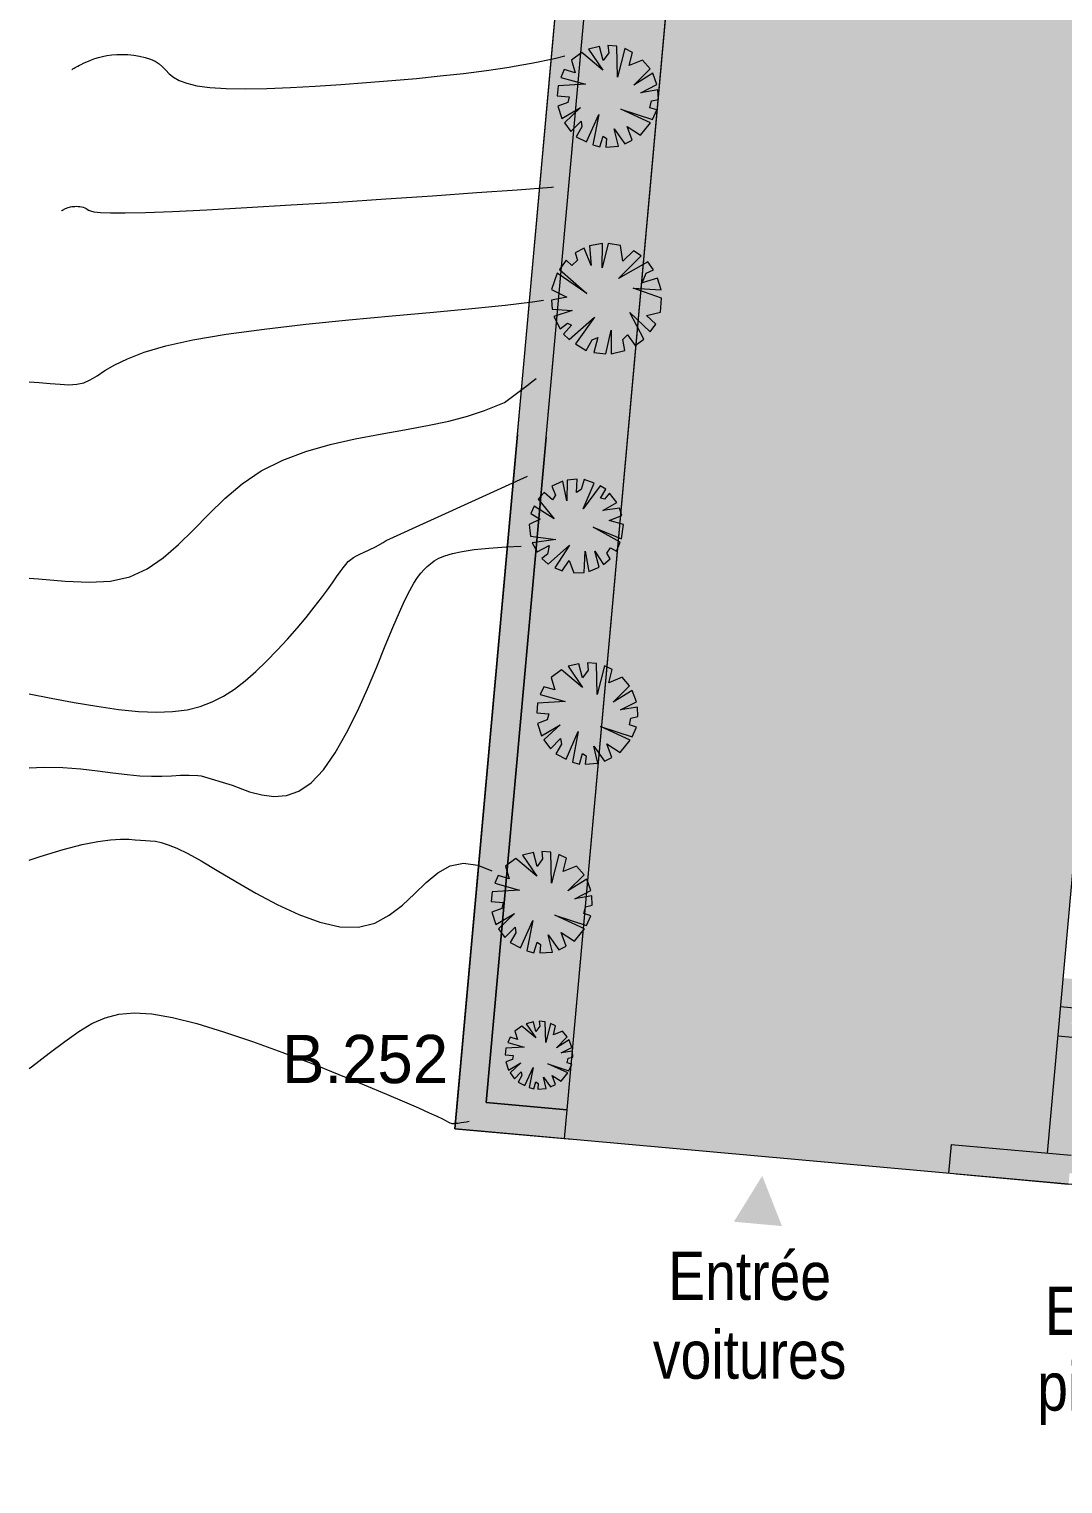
# Model space of a CAD drawing. Header units: centimetres. Extents: x -4381 to 5639, y -3920 to 4826.
# Drawn here: x 166.13 to 171.48, y 55.43 to 62.97 of the extents above; entities that cross this region are included whole.
import ezdxf
from ezdxf.xclip import XClip

# ---------------------------------------------------------------- set-up
doc = ezdxf.new("R2010")
doc.units = ezdxf.units.CM
doc.header["$MEASUREMENT"] = 0
doc.header["$XCLIPFRAME"] = 0
for name, color, linetype, lineweight in [('0- COURBES DE NIVEAU_Pen_No__2', 8, 'Continuous', 5), ('0- SITE_Pen_No__1', 7, 'Continuous', 5), ('00- Texts and Fills_Pen_No__1', 7, 'Continuous', 5), ('00-TREES_Pen_No__1', 7, 'Continuous', 5), ('0_Pen_No__1', 7, 'Continuous', 5), ('Dalles_Pen_No__1', 7, 'Continuous', 5), ('Dalles_Pen_No__101', 252, 'Continuous', 5), ('Mur de clôture_Pen_No__1', 7, 'Continuous', 5), ('Mur de clôture_Pen_No__7', 7, 'Continuous', 5), ('Structural - Combined_Pen_No__1', 7, 'Continuous', 5), ('Structural - Combined_Pen_No__101', 252, 'Continuous', 5)]:
    doc.layers.add(name, color=color, linetype=linetype, lineweight=lineweight)
for name, color, linetype, lineweight, true_color in [('00-TREES_Pen_No__169', 7, 'Continuous', 5, 0x68b353), ('00-TREES_Pen_No__183', 7, 'Continuous', 5, 0xcaedab), ('00-TREES_Pen_No__184', 7, 'Continuous', 5, 0xc5d295), ('00-TREES_Pen_No__185', 7, 'Continuous', 5, 0xbce39b), ('0_Pen_No__58', 7, 'Continuous', 5, 0xdf0000), ('Dalles_Pen_No__181', 7, 'Continuous', 5, 0xddeaa8), ('Mur de clôture_Pen_No__102', 7, 'Continuous', 5, 0xcccccc), ('RECULS_Pen_No__58', 7, 'Continuous', 5, 0xdf0000), ('Structural - Combined_Pen_No__102', 7, 'Continuous', 5, 0xcccccc)]:
    doc.layers.add(name, color=color, linetype=linetype, lineweight=lineweight, true_color=true_color)
doc.layers.add('Drawing & Figure', color=7, linetype='Continuous')
doc.styles.add('GENERATED_STYLE_2', font='')
doc.styles.get('GENERATED_STYLE_2').set_extended_font_data('Arial Narrow Occidental')

# ---------------------------------------------------------------- blocks, each defined once
blk = doc.blocks.new('Drawing_13_13', base_point=(-54.8524, -87.0921))
at = {"layer": '00-TREES_Pen_No__169', "linetype": 'Continuous', "lineweight": 0, "ltscale": 5, "true_color": 0xd8ebd3}
blk.add_hatch(color=254, dxfattribs=at).paths.add_polyline_path([(169.0671, 59.6811), (169.0201, 59.6856), (169.024, 59.6476), (168.9948, 59.6071), (168.9758, 59.6805), (168.9197, 59.6668), (168.9944, 59.5573), (168.885, 59.6483), (168.8312, 59.6097), (168.8507, 59.5443), (168.7939, 59.5614), (168.7753, 59.5203), (168.9041, 59.4847), (168.7618, 59.4765), (168.7569, 59.4256), (168.8189, 59.4203), (168.8118, 59.3893), (168.7612, 59.3704), (168.7811, 59.307), (168.878, 59.3643), (168.7944, 59.2853), (168.8283, 59.2395), (168.8807, 59.2931), (168.8855, 59.2638), (168.8557, 59.2129), (168.9087, 59.1861), (168.9723, 59.3283), (168.9427, 59.1704), (168.9781, 59.1602), (168.995, 59.2158), (169.0127, 59.2031), (169.0085, 59.1595), (169.0744, 59.1643), (169.0532, 59.253), (169.1081, 59.1761), (169.1463, 59.1943), (169.1203, 59.265), (169.1896, 59.2212), (169.2416, 59.2844), (169.0866, 59.3556), (169.2512, 59.302), (169.2736, 59.3519), (169.238, 59.3633), (169.2453, 59.3988), (169.2814, 59.4065), (169.2788, 59.4551), (169.1904, 59.4408), (169.2742, 59.4832), (169.2522, 59.5419), (169.1537, 59.4807), (169.2385, 59.5649), (169.1999, 59.6098), (169.1309, 59.5816), (169.1472, 59.65), (169.1074, 59.6691), (169.0703, 59.5209)])
at = {"layer": '00-TREES_Pen_No__183', "linetype": 'Continuous', "lineweight": 0, "ltscale": 5, "true_color": 0xd8eaa8}
for points in [[(169.1729, 62.8789), (169.126, 62.8833), (169.1298, 62.8454), (169.1007, 62.8049), (169.0816, 62.8783), (169.0255, 62.8645), (169.1002, 62.755), (168.9908, 62.8461), (168.937, 62.8075), (168.9565, 62.742), (168.8997, 62.7591), (168.8811, 62.7181), (169.0099, 62.6824), (168.8676, 62.6743), (168.8627, 62.6233), (168.9247, 62.6181), (168.9176, 62.5871), (168.867, 62.5682), (168.8869, 62.5048), (168.9838, 62.5621), (168.9002, 62.483), (168.9342, 62.4372), (168.9865, 62.4909), (168.9913, 62.4615), (168.9615, 62.4107), (169.0145, 62.3839), (169.0782, 62.5261), (169.0485, 62.3682), (169.084, 62.358), (169.1009, 62.4136), (169.1185, 62.4009), (169.1143, 62.3573), (169.1802, 62.362), (169.159, 62.4507), (169.2139, 62.3739), (169.2521, 62.3921), (169.2261, 62.4628), (169.2954, 62.4189), (169.3474, 62.4822), (169.1924, 62.5534), (169.357, 62.4998), (169.3794, 62.5496), (169.3438, 62.561), (169.3511, 62.5966), (169.3872, 62.6042), (169.3846, 62.6529), (169.2962, 62.6385), (169.38, 62.6809), (169.358, 62.7396), (169.2595, 62.6785), (169.3444, 62.7626), (169.3058, 62.8076), (169.2367, 62.7793), (169.253, 62.8478), (169.2133, 62.8669), (169.1762, 62.7186)], [(168.8308, 58.7034), (168.7839, 58.7078), (168.7877, 58.6699), (168.7585, 58.6294), (168.7395, 58.7028), (168.6834, 58.689), (168.7581, 58.5795), (168.6487, 58.6706), (168.5949, 58.632), (168.6144, 58.5665), (168.5576, 58.5836), (168.539, 58.5426), (168.6678, 58.5069), (168.5255, 58.4988), (168.5206, 58.4478), (168.5826, 58.4426), (168.5755, 58.4116), (168.5249, 58.3927), (168.5448, 58.3293), (168.6417, 58.3866), (168.5581, 58.3075), (168.5921, 58.2617), (168.6444, 58.3154), (168.6492, 58.286), (168.6194, 58.2352), (168.6724, 58.2084), (168.736, 58.3506), (168.7064, 58.1927), (168.7419, 58.1825), (168.7588, 58.2381), (168.7764, 58.2254), (168.7722, 58.1818), (168.8381, 58.1865), (168.8169, 58.2752), (168.8718, 58.1984), (168.91, 58.2166), (168.884, 58.2873), (168.9533, 58.2434), (169.0053, 58.3067), (168.8503, 58.3779), (169.0149, 58.3243), (169.0373, 58.3741), (169.0017, 58.3855), (169.009, 58.4211), (169.0451, 58.4287), (169.0425, 58.4774), (168.9541, 58.463), (169.0379, 58.5054), (169.0159, 58.5641), (168.9174, 58.503), (169.0022, 58.5871), (168.9636, 58.6321), (168.8946, 58.6038), (168.9109, 58.6723), (168.8712, 58.6914), (168.8341, 58.5431)]]:
    blk.add_hatch(color=61, dxfattribs=at).paths.add_polyline_path(points)
at = {"layer": '00-TREES_Pen_No__183', "linetype": 'Continuous', "lineweight": 0, "ltscale": 5, "true_color": 0xceecaa}
blk.add_hatch(color=71, dxfattribs=at).paths.add_polyline_path([(168.7965, 60.3471, 1), (169.2437, 60.4859, 1)])
at = {"layer": '00-TREES_Pen_No__184', "linetype": 'Continuous', "lineweight": 0, "ltscale": 5, "true_color": 0xbede99}
blk.add_hatch(color=71, dxfattribs=at).paths.add_polyline_path([(168.8011, 57.8246), (168.7698, 57.8276), (168.7724, 57.8022), (168.7529, 57.7752), (168.7402, 57.8242), (168.7028, 57.815), (168.7526, 57.742), (168.6796, 57.8027), (168.6437, 57.777), (168.6567, 57.7333), (168.6188, 57.7447), (168.6064, 57.7173), (168.6924, 57.6935), (168.5974, 57.6881), (168.5941, 57.6541), (168.6355, 57.6506), (168.6308, 57.6299), (168.597, 57.6173), (168.6103, 57.575), (168.675, 57.6132), (168.6192, 57.5605), (168.6418, 57.5299), (168.6768, 57.5657), (168.6799, 57.5461), (168.6601, 57.5122), (168.6954, 57.4943), (168.7379, 57.5892), (168.7181, 57.4839), (168.7418, 57.477), (168.7531, 57.5141), (168.7648, 57.5057), (168.762, 57.4766), (168.806, 57.4797), (168.7918, 57.5389), (168.8285, 57.4877), (168.854, 57.4998), (168.8366, 57.547), (168.8829, 57.5177), (168.9176, 57.5599), (168.8141, 57.6074), (168.924, 57.5716), (168.9389, 57.6049), (168.9151, 57.6125), (168.92, 57.6362), (168.9441, 57.6413), (168.9424, 57.6738), (168.8834, 57.6642), (168.9393, 57.6925), (168.9246, 57.7317), (168.8589, 57.6909), (168.9155, 57.747), (168.8898, 57.777), (168.8437, 57.7582), (168.8546, 57.8038), (168.8281, 57.8166), (168.8033, 57.7177)])
at = {"layer": '00-TREES_Pen_No__185', "linetype": 'Continuous', "lineweight": 0, "ltscale": 5, "true_color": 0xcce9b3}
blk.add_hatch(color=254, dxfattribs=at).paths.add_polyline_path([(169.3194, 61.5846, 1), (168.7704, 61.5314, 1)])
at = {"layer": '0_Pen_No__58', "linetype": 'Continuous', "ltscale": 5}
blk.add_hatch(color=256, dxfattribs=at).paths.add_polyline_path([(169.9258, 57.027), (169.7788, 56.7893), (170.0278, 56.7668)])
at = {"layer": 'Dalles_Pen_No__101', "linetype": 'Continuous', "lineweight": 0, "ltscale": 5, "true_color": 0x262626}
for points in [[(168.4957, 57.4071), (168.505, 57.4062), (169.501, 63.893), (169.0842, 63.9306)], [(169.501, 63.893), (168.505, 57.4062), (168.9125, 57.3695)], [(171.4024, 57.1449), (171.5268, 57.1336), (171.5185, 57.0415), (172.2655, 56.9741), (172.2738, 57.0662), (172.3983, 57.055), (172.4508, 57.6366), (172.1415, 57.6645), (172.1498, 57.7566), (171.5288, 57.8126), (171.5685, 58.0441), (171.4842, 58.0517)]]:
    blk.add_hatch(color=250, dxfattribs=at).paths.add_polyline_path(points)
at = {"layer": 'Dalles_Pen_No__181', "linetype": 'Continuous', "lineweight": 0, "ltscale": 5, "true_color": 0x6e7554}
blk.add_hatch(color=67, dxfattribs=at).paths.add_polyline_path([(169.2963, 66.2815), (168.4957, 57.4071), (168.9125, 57.3695), (169.7131, 66.2439)])
at = {"layer": 'Mur de clôture_Pen_No__102', "linetype": 'Continuous', "lineweight": 0, "ltscale": 5, "true_color": 0x666666}
for points in [[(169.0842, 63.9306), (168.9348, 63.9441), (168.6572, 60.8671), (168.8066, 60.8536)], [(168.3463, 57.4206), (168.8066, 60.8536), (168.6572, 60.8671)], [(168.8066, 60.8536), (168.3463, 57.4206), (168.4957, 57.4071)], [(168.3328, 57.2712), (168.899, 57.2201), (168.9125, 57.3695), (168.3463, 57.4206)], [(171.5134, 56.9842), (171.5268, 57.1336), (170.9442, 57.1862), (170.9307, 57.0368)]]:
    blk.add_hatch(color=251, dxfattribs=at).paths.add_polyline_path(points)
at = {"layer": 'Structural - Combined_Pen_No__101', "linetype": 'Continuous', "lineweight": 0, "ltscale": 5, "true_color": 0x262626}
for points in [[(169.4508, 63.3369), (169.4007, 62.7808), (169.912, 62.7347), (169.9131, 63.2952)], [(169.912, 62.7347), (169.4007, 62.7808), (169.3505, 62.2248), (169.9109, 62.1742)], [(169.3505, 62.2248), (169.3003, 61.6687), (169.8376, 61.6202), (169.9105, 61.9575), (169.9109, 62.1742)], [(169.2502, 61.1126), (169.7187, 61.0703), (169.8376, 61.6202), (169.3003, 61.6687)], [(169.7187, 61.0703), (169.2502, 61.1126), (169.2, 60.5565), (169.5999, 60.5205)], [(169.5999, 60.5205), (169.2, 60.5565), (169.1498, 60.0005), (169.481, 59.9706)], [(169.0997, 59.4444), (169.3622, 59.4207), (169.481, 59.9706), (169.1498, 60.0005)], [(169.3622, 59.4207), (169.0997, 59.4444), (169.0495, 58.8883), (169.2433, 58.8708)], [(169.2433, 58.8708), (169.0495, 58.8883), (168.9993, 58.3322), (169.1245, 58.3209)], [(168.9492, 57.7762), (171.439, 57.5515), (171.456, 57.7398), (171.4546, 57.74), (171.3713, 57.6567), (169.4625, 57.8289), (169.4627, 57.9197), (169.0459, 57.9573), (169.1245, 58.3209), (168.9993, 58.3322)], [(168.9035, 57.2699), (168.9284, 57.2676), (170.8954, 57.0902), (170.9044, 57.1898), (171.4024, 57.1449), (171.439, 57.5515), (168.9492, 57.7762), (168.9125, 57.3695)]]:
    blk.add_hatch(color=250, dxfattribs=at).paths.add_polyline_path(points)
at = {"layer": 'Structural - Combined_Pen_No__102', "linetype": 'Continuous', "lineweight": 0, "ltscale": 5, "true_color": 0x999999}
blk.add_hatch(color=253, dxfattribs=at).paths.add_polyline_path([(168.899, 57.2201), (171.3889, 56.9955), (171.9909, 63.6684), (172.203, 66.0193), (169.7131, 66.2439), (169.501, 63.893)])
at = {"layer": '0- COURBES DE NIVEAU_Pen_No__2', "linetype": 'Continuous', "ltscale": 5, "flags": 128}
for points in [[(166.3473, 62.7583), (166.3483, 62.7589), (166.3494, 62.7596), (166.351, 62.7606), (166.3533, 62.762), (166.3564, 62.7639), (166.3604, 62.7662), (166.3653, 62.7691), (166.3712, 62.7725), (166.3783, 62.7764), (166.3866, 62.7807), (166.3962, 62.7856), (166.4072, 62.7909), (166.4197, 62.7966), (166.4338, 62.8028), (166.4494, 62.8091), (166.4668, 62.8154), (166.4859, 62.8213), (166.5068, 62.8267), (166.5295, 62.8313), (166.5541, 62.8347), (166.5806, 62.8368), (166.609, 62.8373), (166.6386, 62.8361), (166.6687, 62.8332), (166.6986, 62.8283), (166.7274, 62.8214), (166.7545, 62.8125), (166.779, 62.8013), (166.8002, 62.7879), (166.818, 62.7723), (166.8346, 62.755), (166.8526, 62.7371), (166.8749, 62.7193), (166.9043, 62.7024), (166.9435, 62.6872), (166.9953, 62.6747), (167.0625, 62.6655), (167.1469, 62.6604), (167.2465, 62.6591), (167.3586, 62.6609), (167.4803, 62.6656), (167.6087, 62.6725), (167.741, 62.6812), (167.8743, 62.6912), (168.0058, 62.7019), (168.1331, 62.7131), (168.2567, 62.7252), (168.3774, 62.7386), (168.496, 62.7539), (168.6135, 62.7717), (168.6399, 62.7763)], [(168.6399, 62.7763), (168.7307, 62.7924), (168.8485, 62.8167), (168.903, 62.8297)], [(166.2944, 62.0271), (166.2956, 62.0278), (166.2965, 62.0283), (166.2976, 62.029), (166.2991, 62.0299), (166.3009, 62.0309), (166.3029, 62.032), (166.3054, 62.0333), (166.3082, 62.0348), (166.3115, 62.0363), (166.3152, 62.038), (166.3194, 62.0399), (166.324, 62.0417), (166.3291, 62.0436), (166.3348, 62.0453), (166.3409, 62.0469), (166.3477, 62.0483), (166.3549, 62.0493), (166.3628, 62.0499), (166.3712, 62.0501), (166.3799, 62.0497), (166.3889, 62.0488), (166.3977, 62.0474), (166.4062, 62.0454), (166.4142, 62.0427), (166.4215, 62.0394), (166.4277, 62.0355), (166.4337, 62.0309), (166.4436, 62.0261), (166.4624, 62.0217), (166.4954, 62.0182), (166.5474, 62.016), (166.6237, 62.0158), (166.7294, 62.0181), (166.8694, 62.0234), (167.0466, 62.0319), (167.2546, 62.0434), (167.4844, 62.0571), (167.7274, 62.0723), (167.9747, 62.0885), (168.2176, 62.1049), (168.4472, 62.121), (168.6548, 62.136), (168.8336, 62.1497), (168.8443, 62.1506)], [(166.1261, 61.1407), (166.1789, 61.1373), (166.2358, 61.1323), (166.2867, 61.1279), (166.3323, 61.126), (166.3731, 61.1282), (166.4097, 61.1362), (166.4434, 61.1512), (166.4783, 61.1724), (166.519, 61.1986), (166.5702, 61.2284), (166.6367, 61.2607), (166.7232, 61.2939), (166.8343, 61.327), (166.9748, 61.3587), (167.1472, 61.3878), (167.3451, 61.4144), (167.5601, 61.4388), (167.7837, 61.4614), (168.0073, 61.4822), (168.2225, 61.5018), (168.4206, 61.5203), (168.5933, 61.538), (168.7342, 61.5552), (168.7913, 61.5637)], [(166.1261, 59.5236), (166.2397, 59.5023), (166.3597, 59.4802), (166.4773, 59.4601), (166.5896, 59.4437), (166.6934, 59.4328), (166.7865, 59.4289), (166.8698, 59.432), (166.9446, 59.4421), (167.0125, 59.459), (167.075, 59.4826), (167.1337, 59.5127), (167.1901, 59.5492), (167.2456, 59.592), (167.3015, 59.6406), (167.3572, 59.6937), (167.412, 59.7498), (167.4649, 59.8074), (167.5151, 59.8648), (167.5617, 59.9206), (167.6039, 59.9732), (167.6409, 60.021), (167.6721, 60.0629), (167.6981, 60.099), (167.7197, 60.1297), (167.7378, 60.1556), (167.7533, 60.1772), (167.767, 60.195), (167.7799, 60.2094), (167.7928, 60.2211), (167.8065, 60.2305), (167.8221, 60.2389), (167.8404, 60.2474), (167.8625, 60.2574), (167.8894, 60.27), (167.9219, 60.2866), (167.9611, 60.3083), (167.9773, 60.3181), (168.7091, 60.6519)], [(167.1788, 59.0515), (167.209, 59.0394), (167.2692, 59.0174), (167.3315, 59.0002), (167.3953, 58.992), (167.4599, 58.9971), (167.5246, 59.0194), (167.5888, 59.0633), (167.6517, 59.1311), (167.7128, 59.2192), (167.7716, 59.3221), (167.8274, 59.4343), (167.8799, 59.5504), (167.9284, 59.665), (167.9723, 59.7727), (168.0113, 59.868), (168.0449, 59.9467), (168.0737, 60.0098), (168.0985, 60.0595), (168.12, 60.0979), (168.139, 60.1273), (168.1564, 60.1499), (168.1729, 60.1678), (168.1892, 60.1833), (168.2064, 60.1981), (168.2261, 60.2125), (168.2504, 60.2263), (168.2812, 60.2393), (168.3205, 60.2513), (168.3701, 60.2621), (168.432, 60.2716), (168.5082, 60.2795), (168.5994, 60.2856), (168.6763, 60.2888)], [(166.1261, 59.1417), (166.2033, 59.1446), (166.3017, 59.1423), (166.3941, 59.1354), (166.4804, 59.1259), (166.5604, 59.1155), (166.6337, 59.1062), (166.7001, 59.0996), (166.7598, 59.0971), (166.8138, 59.0978), (166.8635, 59.1), (166.9104, 59.1023), (166.9559, 59.1032), (167.0014, 59.101), (167.0181, 59.0986), (167.1788, 59.0515)], [(166.1261, 58.6622), (166.1828, 58.6818), (166.3026, 58.7185), (166.4018, 58.7439), (166.4828, 58.7599), (166.5482, 58.7684), (166.6005, 58.7713), (166.6423, 58.7705), (166.6761, 58.7679), (166.7043, 58.7654), (166.7296, 58.7642), (166.7542, 58.7631), (166.7804, 58.7603), (166.8107, 58.7541), (166.8472, 58.7426), (166.8923, 58.724), (166.9484, 58.6965), (167.0177, 58.6584), (167.1015, 58.6088), (167.1975, 58.5515), (167.302, 58.4913), (167.4118, 58.4331), (167.5232, 58.3815), (167.6329, 58.3414), (167.7373, 58.3177), (167.8331, 58.315), (167.9178, 58.3363), (167.9927, 58.3768), (168.0605, 58.4298), (168.1235, 58.4886), (168.1842, 58.5464), (168.245, 58.5966), (168.3085, 58.6325), (168.377, 58.6472), (168.4525, 58.6363), (168.5246, 58.6072)], [(166.1261, 57.5833), (166.138, 57.5925), (166.23, 57.6627), (166.3108, 57.7237), (166.3833, 57.7749), (166.4516, 57.8159), (166.5196, 57.846), (166.5914, 57.8648), (166.6709, 57.8717), (166.7622, 57.8661), (166.8693, 57.8475), (166.9946, 57.8159), (167.1344, 57.7736), (167.2833, 57.7233), (167.4359, 57.6678), (167.5871, 57.6101), (167.7314, 57.5527), (167.8634, 57.4987), (167.978, 57.4507), (168.0711, 57.411), (168.1439, 57.3791), (168.1993, 57.3543), (168.2398, 57.3355), (168.2682, 57.3218), (168.287, 57.3123), (168.2991, 57.306), (168.307, 57.302), (168.313, 57.2995), (168.3177, 57.2981), (168.3214, 57.2975), (168.3242, 57.2976), (168.3264, 57.2981), (168.3281, 57.2988), (168.3295, 57.2993), (168.3309, 57.2996), (168.3328, 57.2995), (168.3374, 57.2995), (168.3473, 57.3003), (168.3651, 57.3026), (168.3934, 57.307), (168.4075, 57.3095)]]:
    blk.add_lwpolyline(points, dxfattribs=at)
blk.add_lwpolyline([(166.1261, 60.1242), (166.1745, 60.1199), (166.3133, 60.1081), (166.4374, 60.1029), (166.5485, 60.1088), (166.6483, 60.1306), (166.7385, 60.1714), (166.8217, 60.2285), (166.9007, 60.2977), (166.9783, 60.3748), (167.0572, 60.4558), (167.1402, 60.5364), (167.2301, 60.6125), (167.3296, 60.6799), (167.4406, 60.7355), (167.5607, 60.7802), (167.6871, 60.8163), (167.8163, 60.8456), (167.9455, 60.8703), (168.0713, 60.8925), (168.1907, 60.9141), (168.3006, 60.9372), (168.3986, 60.9635), (168.4859, 60.9922), (168.5645, 61.0225), (168.5904, 61.0335, -0.002877), (168.7547, 61.1577)], format="xyb", dxfattribs=at)
at = {"layer": '0- SITE_Pen_No__1', "linetype": 'Continuous', "ltscale": 5}
blk.add_line((171.4572, 57.7529), (172.4532, 57.663), dxfattribs=at)
at = {"layer": '00-TREES_Pen_No__1', "linetype": 'Continuous', "ltscale": 5}
for p, q in [((169.0816, 62.8783), (169.0255, 62.8645)), ((169.0255, 62.8645), (169.1002, 62.755)), ((169.1007, 62.8049), (169.0816, 62.8783)), ((169.1729, 62.8789), (169.126, 62.8833)), ((169.126, 62.8833), (169.1298, 62.8454)), ((169.1762, 62.7186), (169.1729, 62.8789)), ((169.2133, 62.8669), (169.1762, 62.7186)), ((169.253, 62.8478), (169.2133, 62.8669)), ((168.9908, 62.8461), (168.937, 62.8075)), ((168.937, 62.8075), (168.9565, 62.742)), ((169.1002, 62.755), (168.9908, 62.8461)), ((169.1298, 62.8454), (169.1007, 62.8049)), ((169.2367, 62.7793), (169.253, 62.8478)), ((169.3058, 62.8076), (169.2367, 62.7793)), ((169.3444, 62.7626), (169.3058, 62.8076)), ((168.8997, 62.7591), (168.8811, 62.7181)), ((168.8811, 62.7181), (169.0099, 62.6824)), ((168.9565, 62.742), (168.8997, 62.7591)), ((169.2595, 62.6785), (169.3444, 62.7626)), ((169.358, 62.7396), (169.2595, 62.6785)), ((169.38, 62.6809), (169.358, 62.7396)), ((168.8676, 62.6743), (168.8627, 62.6233)), ((169.0099, 62.6824), (168.8676, 62.6743)), ((169.2962, 62.6385), (169.38, 62.6809)), ((169.3846, 62.6529), (169.2962, 62.6385)), ((169.3872, 62.6042), (169.3846, 62.6529)), ((168.8627, 62.6233), (168.9247, 62.6181)), ((168.9176, 62.5871), (168.867, 62.5682)), ((168.867, 62.5682), (168.8869, 62.5048)), ((168.8869, 62.5048), (168.9838, 62.5621)), ((168.9838, 62.5621), (168.9002, 62.483)), ((168.9247, 62.6181), (168.9176, 62.5871)), ((169.3438, 62.561), (169.3511, 62.5966)), ((169.3794, 62.5496), (169.3438, 62.561)), ((169.3511, 62.5966), (169.3872, 62.6042)), ((168.9002, 62.483), (168.9342, 62.4372)), ((168.9342, 62.4372), (168.9865, 62.4909)), ((168.9865, 62.4909), (168.9913, 62.4615)), ((169.0145, 62.3839), (169.0782, 62.5261)), ((169.0782, 62.5261), (169.0485, 62.3682)), ((169.3474, 62.4822), (169.1924, 62.5534)), ((169.1924, 62.5534), (169.357, 62.4998)), ((169.357, 62.4998), (169.3794, 62.5496)), ((168.9913, 62.4615), (168.9615, 62.4107)), ((168.9615, 62.4107), (169.0145, 62.3839)), ((169.084, 62.358), (169.1009, 62.4136)), ((169.1009, 62.4136), (169.1185, 62.4009)), ((169.1802, 62.362), (169.159, 62.4507)), ((169.159, 62.4507), (169.2139, 62.3739)), ((169.2521, 62.3921), (169.2261, 62.4628)), ((169.2261, 62.4628), (169.2954, 62.4189)), ((169.2954, 62.4189), (169.3474, 62.4822)), ((169.0485, 62.3682), (169.084, 62.358)), ((169.1185, 62.4009), (169.1143, 62.3573)), ((169.1143, 62.3573), (169.1802, 62.362)), ((169.2139, 62.3739), (169.2521, 62.3921)), ((168.885, 59.6483), (168.8312, 59.6097)), ((168.9944, 59.5573), (168.885, 59.6483)), ((168.9758, 59.6805), (168.9197, 59.6668)), ((168.9197, 59.6668), (168.9944, 59.5573)), ((168.9948, 59.6071), (168.9758, 59.6805)), ((169.024, 59.6476), (168.9948, 59.6071)), ((169.0671, 59.6811), (169.0201, 59.6856)), ((169.0201, 59.6856), (169.024, 59.6476)), ((169.0703, 59.5209), (169.0671, 59.6811)), ((169.1074, 59.6691), (169.0703, 59.5209)), ((169.1472, 59.65), (169.1074, 59.6691)), ((169.1309, 59.5816), (169.1472, 59.65)), ((168.7939, 59.5614), (168.7753, 59.5203)), ((168.8507, 59.5443), (168.7939, 59.5614)), ((168.8312, 59.6097), (168.8507, 59.5443)), ((169.1999, 59.6098), (169.1309, 59.5816)), ((169.1537, 59.4807), (169.2385, 59.5649)), ((169.2385, 59.5649), (169.1999, 59.6098)), ((168.7618, 59.4765), (168.7569, 59.4256)), ((168.9041, 59.4847), (168.7618, 59.4765)), ((168.7753, 59.5203), (168.9041, 59.4847)), ((169.2522, 59.5419), (169.1537, 59.4807)), ((169.1904, 59.4408), (169.2742, 59.4832)), ((169.2742, 59.4832), (169.2522, 59.5419)), ((168.7569, 59.4256), (168.8189, 59.4203)), ((168.8189, 59.4203), (168.8118, 59.3893)), ((169.2788, 59.4551), (169.1904, 59.4408)), ((169.238, 59.3633), (169.2453, 59.3988)), ((169.2453, 59.3988), (169.2814, 59.4065)), ((169.2814, 59.4065), (169.2788, 59.4551)), ((168.8118, 59.3893), (168.7612, 59.3704)), ((168.7612, 59.3704), (168.7811, 59.307)), ((168.7811, 59.307), (168.878, 59.3643)), ((168.878, 59.3643), (168.7944, 59.2853)), ((168.9087, 59.1861), (168.9723, 59.3283)), ((168.9723, 59.3283), (168.9427, 59.1704)), ((169.2416, 59.2844), (169.0866, 59.3556)), ((169.0866, 59.3556), (169.2512, 59.302)), ((169.2736, 59.3519), (169.238, 59.3633)), ((169.2512, 59.302), (169.2736, 59.3519)), ((168.7944, 59.2853), (168.8283, 59.2395)), ((168.8283, 59.2395), (168.8807, 59.2931)), ((168.8855, 59.2638), (168.8557, 59.2129)), ((168.8807, 59.2931), (168.8855, 59.2638)), ((169.0744, 59.1643), (169.0532, 59.253)), ((169.0532, 59.253), (169.1081, 59.1761)), ((169.1463, 59.1943), (169.1203, 59.265)), ((169.1203, 59.265), (169.1896, 59.2212)), ((169.1896, 59.2212), (169.2416, 59.2844)), ((168.8557, 59.2129), (168.9087, 59.1861)), ((168.9427, 59.1704), (168.9781, 59.1602)), ((168.9781, 59.1602), (168.995, 59.2158)), ((168.995, 59.2158), (169.0127, 59.2031)), ((169.0127, 59.2031), (169.0085, 59.1595)), ((169.1081, 59.1761), (169.1463, 59.1943)), ((169.0085, 59.1595), (169.0744, 59.1643)), ((168.6487, 58.6706), (168.5949, 58.632)), ((168.7581, 58.5795), (168.6487, 58.6706)), ((168.7395, 58.7028), (168.6834, 58.689)), ((168.6834, 58.689), (168.7581, 58.5795)), ((168.7585, 58.6294), (168.7395, 58.7028)), ((168.7877, 58.6699), (168.7585, 58.6294)), ((168.8308, 58.7034), (168.7839, 58.7078)), ((168.7839, 58.7078), (168.7877, 58.6699)), ((168.8341, 58.5431), (168.8308, 58.7034)), ((168.8712, 58.6914), (168.8341, 58.5431)), ((168.9109, 58.6723), (168.8712, 58.6914)), ((168.8946, 58.6038), (168.9109, 58.6723)), ((168.5576, 58.5836), (168.539, 58.5426)), ((168.6144, 58.5665), (168.5576, 58.5836)), ((168.5949, 58.632), (168.6144, 58.5665)), ((168.9636, 58.6321), (168.8946, 58.6038)), ((168.9174, 58.503), (169.0022, 58.5871)), ((169.0159, 58.5641), (168.9174, 58.503)), ((169.0022, 58.5871), (168.9636, 58.6321)), ((169.0379, 58.5054), (169.0159, 58.5641)), ((168.5255, 58.4988), (168.5206, 58.4478)), ((168.6678, 58.5069), (168.5255, 58.4988)), ((168.539, 58.5426), (168.6678, 58.5069)), ((168.9541, 58.463), (169.0379, 58.5054)), ((168.5206, 58.4478), (168.5826, 58.4426)), ((168.5826, 58.4426), (168.5755, 58.4116)), ((169.0425, 58.4774), (168.9541, 58.463)), ((169.0017, 58.3855), (169.009, 58.4211)), ((169.009, 58.4211), (169.0451, 58.4287)), ((169.0451, 58.4287), (169.0425, 58.4774)), ((168.5755, 58.4116), (168.5249, 58.3927)), ((168.5249, 58.3927), (168.5448, 58.3293)), ((168.5448, 58.3293), (168.6417, 58.3866)), ((168.6417, 58.3866), (168.5581, 58.3075)), ((168.6724, 58.2084), (168.736, 58.3506)), ((168.736, 58.3506), (168.7064, 58.1927)), ((169.0053, 58.3067), (168.8503, 58.3779)), ((168.8503, 58.3779), (169.0149, 58.3243)), ((169.0373, 58.3741), (169.0017, 58.3855)), ((169.0149, 58.3243), (169.0373, 58.3741)), ((168.5581, 58.3075), (168.5921, 58.2617)), ((168.5921, 58.2617), (168.6444, 58.3154)), ((168.6492, 58.286), (168.6194, 58.2352)), ((168.6444, 58.3154), (168.6492, 58.286)), ((168.8381, 58.1865), (168.8169, 58.2752)), ((168.8169, 58.2752), (168.8718, 58.1984)), ((168.91, 58.2166), (168.884, 58.2873)), ((168.884, 58.2873), (168.9533, 58.2434)), ((168.9533, 58.2434), (169.0053, 58.3067)), ((168.6194, 58.2352), (168.6724, 58.2084)), ((168.7064, 58.1927), (168.7419, 58.1825)), ((168.7419, 58.1825), (168.7588, 58.2381)), ((168.7588, 58.2381), (168.7764, 58.2254)), ((168.7764, 58.2254), (168.7722, 58.1818)), ((168.8718, 58.1984), (168.91, 58.2166)), ((168.7722, 58.1818), (168.8381, 58.1865)), ((168.7402, 57.8242), (168.7028, 57.815)), ((168.7028, 57.815), (168.7526, 57.742)), ((168.7529, 57.7752), (168.7402, 57.8242)), ((168.8011, 57.8246), (168.7698, 57.8276)), ((168.7698, 57.8276), (168.7724, 57.8022)), ((168.8033, 57.7177), (168.8011, 57.8246)), ((168.8281, 57.8166), (168.8033, 57.7177)), ((168.8546, 57.8038), (168.8281, 57.8166)), ((168.6188, 57.7447), (168.6064, 57.7173)), ((168.6567, 57.7333), (168.6188, 57.7447)), ((168.6796, 57.8027), (168.6437, 57.777)), ((168.6437, 57.777), (168.6567, 57.7333)), ((168.7526, 57.742), (168.6796, 57.8027)), ((168.7724, 57.8022), (168.7529, 57.7752)), ((168.8437, 57.7582), (168.8546, 57.8038)), ((168.8898, 57.777), (168.8437, 57.7582)), ((168.8589, 57.6909), (168.9155, 57.747)), ((168.9155, 57.747), (168.8898, 57.777)), ((168.5974, 57.6881), (168.5941, 57.6541)), ((168.6924, 57.6935), (168.5974, 57.6881)), ((168.6064, 57.7173), (168.6924, 57.6935)), ((168.9246, 57.7317), (168.8589, 57.6909)), ((168.8834, 57.6642), (168.9393, 57.6925)), ((168.9424, 57.6738), (168.8834, 57.6642)), ((168.9393, 57.6925), (168.9246, 57.7317)), ((168.9441, 57.6413), (168.9424, 57.6738)), ((168.5941, 57.6541), (168.6355, 57.6506)), ((168.6308, 57.6299), (168.597, 57.6173)), ((168.597, 57.6173), (168.6103, 57.575)), ((168.6103, 57.575), (168.675, 57.6132)), ((168.675, 57.6132), (168.6192, 57.5605)), ((168.6355, 57.6506), (168.6308, 57.6299)), ((168.6954, 57.4943), (168.7379, 57.5892)), ((168.7379, 57.5892), (168.7181, 57.4839)), ((168.9176, 57.5599), (168.8141, 57.6074)), ((168.8141, 57.6074), (168.924, 57.5716)), ((168.9151, 57.6125), (168.92, 57.6362)), ((168.9389, 57.6049), (168.9151, 57.6125)), ((168.92, 57.6362), (168.9441, 57.6413)), ((168.924, 57.5716), (168.9389, 57.6049)), ((168.6192, 57.5605), (168.6418, 57.5299)), ((168.6418, 57.5299), (168.6768, 57.5657)), ((168.6799, 57.5461), (168.6601, 57.5122)), ((168.6601, 57.5122), (168.6954, 57.4943)), ((168.6768, 57.5657), (168.6799, 57.5461)), ((168.7418, 57.477), (168.7531, 57.5141)), ((168.7531, 57.5141), (168.7648, 57.5057)), ((168.806, 57.4797), (168.7918, 57.5389)), ((168.7918, 57.5389), (168.8285, 57.4877)), ((168.854, 57.4998), (168.8366, 57.547)), ((168.8366, 57.547), (168.8829, 57.5177)), ((168.8829, 57.5177), (168.9176, 57.5599)), ((168.7181, 57.4839), (168.7418, 57.477)), ((168.7648, 57.5057), (168.762, 57.4766)), ((168.762, 57.4766), (168.806, 57.4797)), ((168.8285, 57.4877), (168.854, 57.4998))]:
    blk.add_line(p, q, dxfattribs=at)
at = {"layer": '00-TREES_Pen_No__1', "linetype": 'Continuous', "ltscale": 5, "flags": 128}
for points in [[(169.0556, 61.4763), (168.9584, 61.3371), (169.0132, 61.3026), (169.044, 61.3589), (169.0741, 61.3709), (169.0533, 61.2919), (169.1152, 61.2858), (169.1422, 61.4083), (169.1429, 61.2856), (169.2133, 61.3026), (169.2026, 61.3605), (169.2276, 61.3845), (169.2673, 61.3294), (169.3121, 61.3626), (169.24, 61.5002), (169.3455, 61.3998), (169.3735, 61.4401), (169.3256, 61.4837), (169.3977, 61.5021), (169.4036, 61.5741), (169.2572, 61.6253), (169.4014, 61.6169), (169.3828, 61.677), (169.3036, 61.6536), (169.325, 61.7036), (169.3627, 61.7213), (169.3322, 61.7626), (169.1806, 61.6758), (169.2984, 61.7936), (169.2582, 61.82), (169.2034, 61.7665), (169.1911, 61.8468), (169.1275, 61.8577), (169.0964, 61.7312), (169.0983, 61.8576), (169.0311, 61.8452), (169.0385, 61.7431), (169.0023, 61.8338), (168.9554, 61.8089), (168.9685, 61.7709), (168.9394, 61.7442), (168.9087, 61.7711), (168.8747, 61.7221), (169.017, 61.5984), (168.8637, 61.7033), (168.8337, 61.6193), (168.9135, 61.5791), (168.8328, 61.5637), (168.8373, 61.5179), (168.9399, 61.5096), (168.8451, 61.4797), (168.8776, 61.4154), (168.916, 61.4438), (168.9378, 61.4345), (168.8952, 61.3875), (168.9247, 61.3601)], [(168.9971, 60.4826), (169.0539, 60.615), (169.0025, 60.6343), (168.9866, 60.5821), (168.9636, 60.567), (168.9673, 60.6362), (168.9148, 60.6306), (168.9135, 60.5241), (168.8917, 60.626), (168.8361, 60.5998), (168.855, 60.5535), (168.8383, 60.5292), (168.7959, 60.5682), (168.7643, 60.5329), (168.848, 60.4309), (168.743, 60.4962), (168.7267, 60.4578), (168.774, 60.4299), (168.7172, 60.4021), (168.7247, 60.3413), (168.8552, 60.324), (168.7339, 60.3061), (168.7597, 60.2593), (168.8216, 60.2924), (168.8123, 60.2472), (168.7841, 60.226), (168.8166, 60.1969), (168.9276, 60.2951), (168.85, 60.1769), (168.888, 60.1619), (168.9243, 60.2159), (168.9484, 60.1512), (169.0031, 60.1531), (169.0072, 60.2636), (169.0274, 60.1583), (169.0811, 60.1801), (169.0574, 60.2637), (169.1031, 60.1946), (169.1378, 60.2233), (169.1203, 60.2527), (169.14, 60.2799), (169.1701, 60.2628), (169.1899, 60.3094), (169.0502, 60.3877), (169.1958, 60.3269), (169.2063, 60.4019), (169.133, 60.4216), (169.1974, 60.4483), (169.1858, 60.4856), (169.0991, 60.4748), (169.1728, 60.516), (169.1347, 60.5638), (169.1076, 60.5336), (169.0879, 60.5376), (169.1152, 60.584), (169.086, 60.6017)]]:
    blk.add_lwpolyline(points, close=True, dxfattribs=at)
at = {"layer": '0_Pen_No__1', "linetype": 'Continuous', "ltscale": 5, "flags": 128}
for points in [[(169.7131, 66.2439), (168.9125, 57.3695)], [(172.203, 66.0193), (171.4024, 57.1449)]]:
    blk.add_lwpolyline(points, dxfattribs=at)
at = {"layer": '0_Pen_No__58', "linetype": 'Continuous', "ltscale": 5, "flags": 128}
blk.add_lwpolyline([(188.7291, 55.4311), (168.3329, 57.2712), (170.018, 75.9523), (190.7243, 78.0774), (188.7291, 55.4311)], close=True, dxfattribs=at)
at = {"layer": 'Dalles_Pen_No__1', "linetype": 'Continuous', "ltscale": 5}
for p, q in [((168.4957, 57.4071), (169.2963, 66.2815)), ((169.7131, 66.2439), (168.9125, 57.3695)), ((169.501, 63.893), (168.9125, 57.3695)), ((168.9125, 57.3695), (168.4957, 57.4071))]:
    blk.add_line(p, q, dxfattribs=at)
at = {"layer": 'Mur de clôture_Pen_No__1', "linetype": 'Continuous', "ltscale": 5}
for p, q in [((168.6572, 60.8671), (168.9348, 63.9441)), ((168.8066, 60.8536), (169.0842, 63.9306)), ((168.3463, 57.4206), (168.3328, 57.2712)), ((168.4957, 57.4071), (168.9125, 57.3695)), ((168.9125, 57.3695), (168.899, 57.2201)), ((168.3328, 57.2712), (168.9388, 57.2165)), ((170.9044, 57.1898), (170.8909, 57.0404)), ((170.9044, 57.1898), (171.5268, 57.1336)), ((170.9307, 57.0368), (171.5134, 56.9842))]:
    blk.add_line(p, q, dxfattribs=at)
at = {"layer": 'Mur de clôture_Pen_No__7', "linetype": 'Continuous', "ltscale": 5}
for p, q in [((168.6572, 60.8671), (168.3463, 57.4206)), ((168.8066, 60.8536), (168.4957, 57.4071))]:
    blk.add_line(p, q, dxfattribs=at)
at = {"layer": 'Structural - Combined_Pen_No__1', "linetype": 'Continuous', "ltscale": 5}
blk.add_line((172.4666, 57.8124), (171.4707, 57.9023), dxfattribs=at)
at = {"layer": '00- Texts and Fills_Pen_No__1', "linetype": 'Continuous', "char_height": 0.25, "width": 1.226099, "attachment_point": 5, "style": 'GENERATED_STYLE_2'}
for s, insert, line_spacing_factor in [('\\A1;{\\fArial Narrow Occidental|b0|i0|c0|p34;Entrée voitures}', (169.8605, 56.3033), 0.979471), ('\\A1;{\\fArial Narrow Occidental|b0|i0|c0|p34;Entrée piétons}', (171.8126, 56.0942), 0.940307)]:
    blk.add_mtext(s, dxfattribs=dict(at, insert=insert, line_spacing_factor=line_spacing_factor))
at = {"layer": 'RECULS_Pen_No__58', "linetype": 'Continuous', "insert": (167.8673, 57.6305), "char_height": 0.25, "attachment_point": 5, "style": 'GENERATED_STYLE_2'}
blk.add_mtext('\\A1;{\\W1.150000x;\\fArial Narrow Occidental|b0|i0|c0|p34;B.252}', dxfattribs=at)

msp = doc.modelspace()

# ---------------------------------------------------------------- block references
at = {"layer": 'Drawing & Figure', "color": 151, "linetype": 'Continuous', "lineweight": 5, "ltscale": 10, "true_color": 0x80c2ff}
ref = msp.add_blockref('Drawing_13_13', (-54.85237, -87.09209), dxfattribs=at)
XClip(ref).set_block_clipping_path([(166.1260505706, 54.1059969298), (191.9907812231, 80.1417166121)])

doc.saveas('drawing.dxf')
